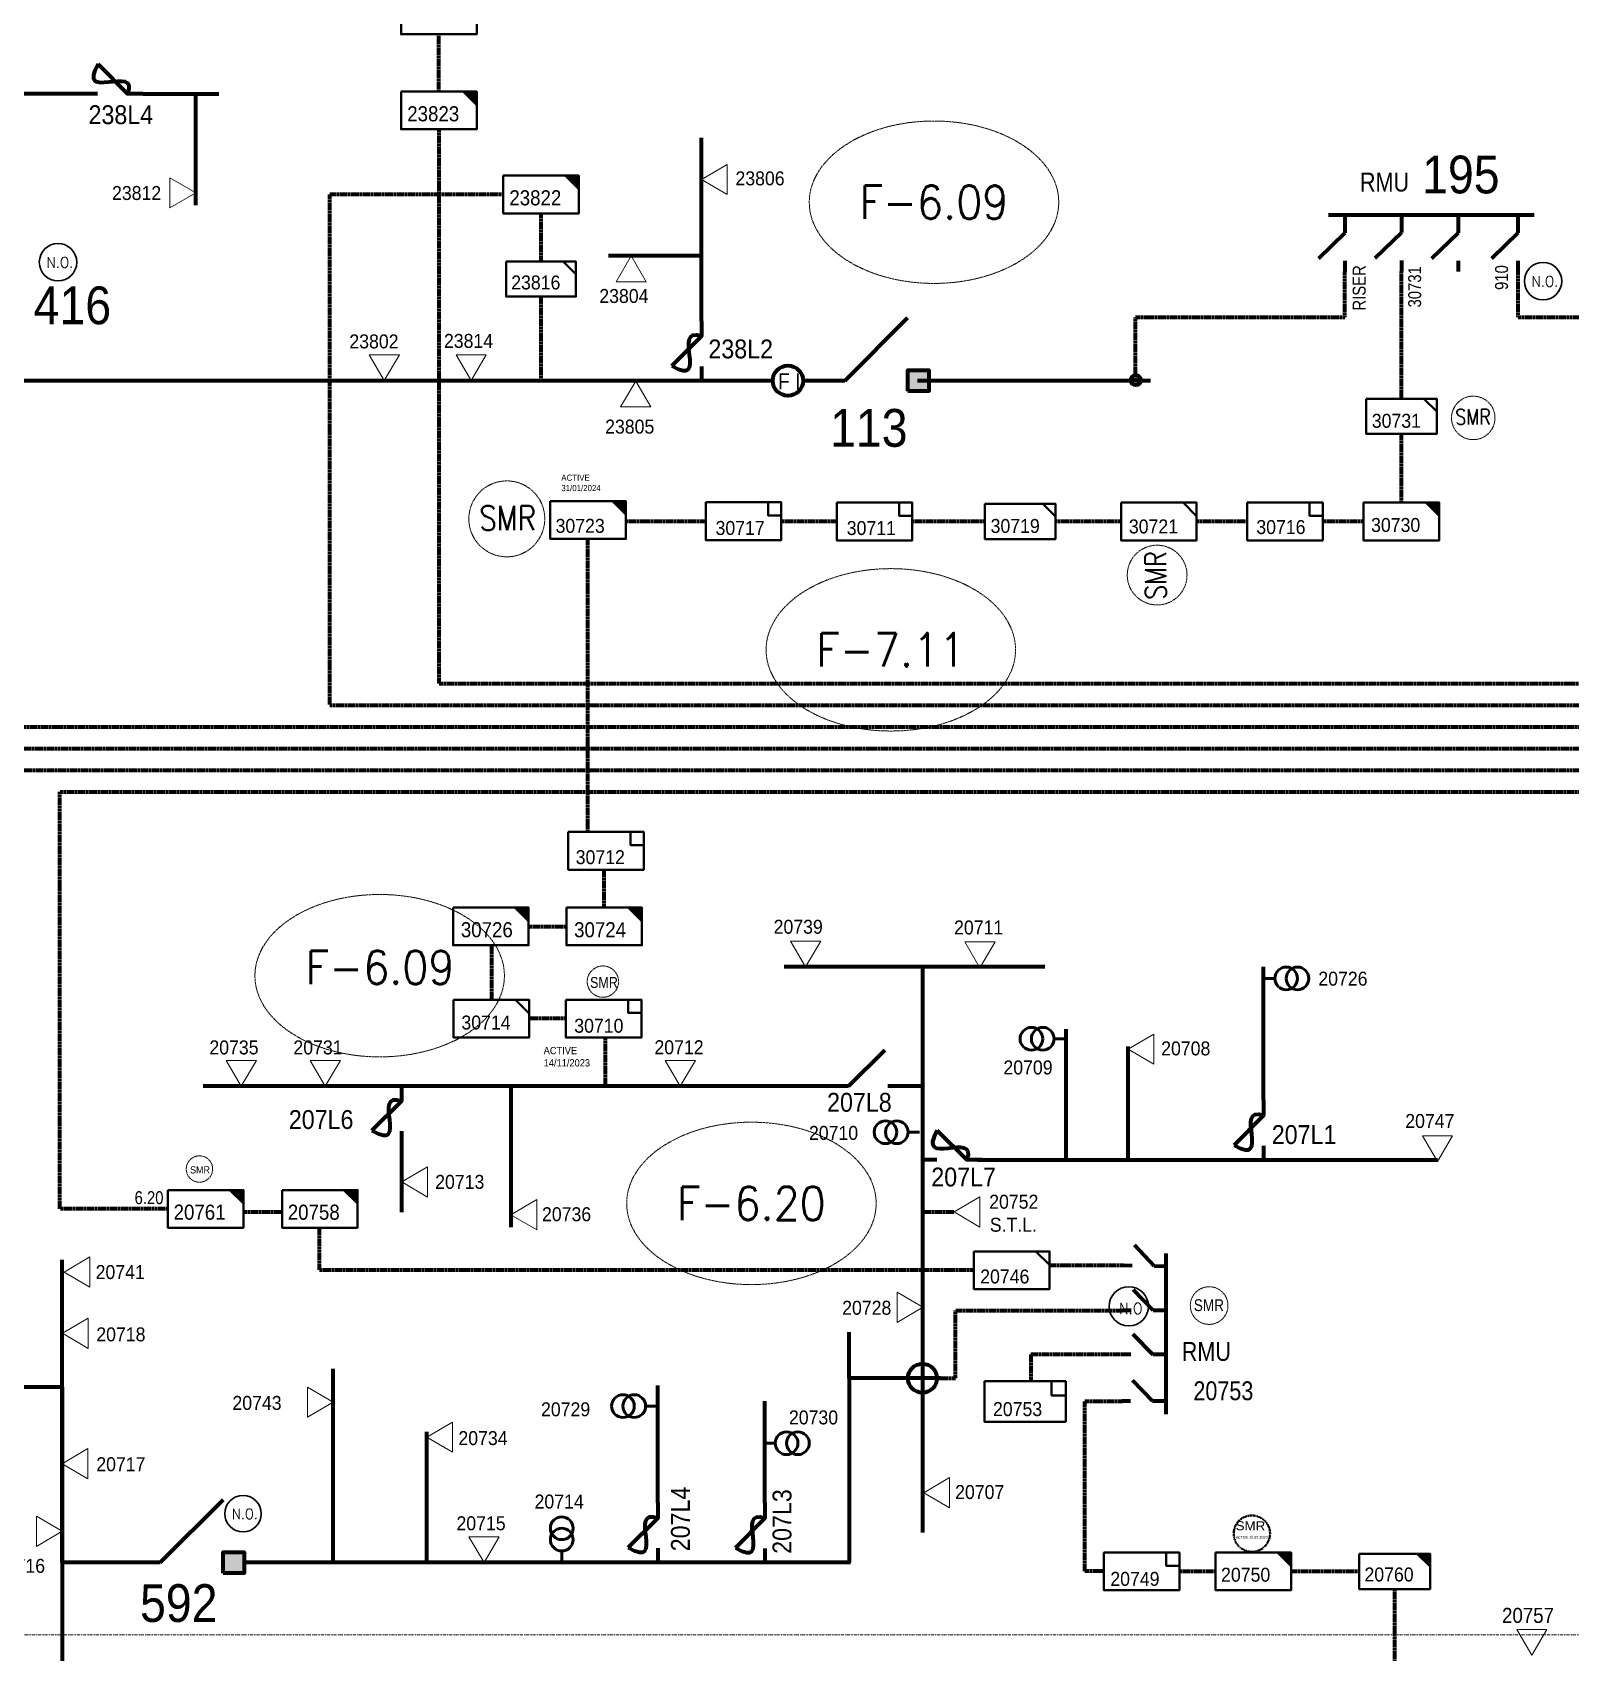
# Model space of a CAD drawing. Header units: metres. Extents: x 65984 to 144644, y -19036 to 23726.
# Drawn here: x 123054.7 to 123462, y 21464.5 to 21893.5 of the extents above; entities that cross this region are included whole.
import ezdxf
from ezdxf.enums import TextEntityAlignment as Align

# ---------------------------------------------------------------- set-up
doc = ezdxf.new("R2010")
doc.units = ezdxf.units.M
doc.header["$MEASUREMENT"] = 0
doc.linetypes.add('DGN Style 3', pattern=[0.013877, 0, -0.013877])
doc.linetypes.add('DGN Style 4', pattern=[1.6, 0.8, -0.4, 0, -0.4])
doc.layers.get('0').update_dxf_attribs({"color": 95, "lineweight": 40})
for name, color, linetype, lineweight in [('ABS', 7, 'Continuous', 40), ('ABS NUMBER', 112, 'Continuous', 30), ('d_eos', 111, 'Continuous', 40), ('d_fco', 5, 'Continuous', 40), ('d_fco text', 95, 'Continuous', 40), ('d_oh branch', 94, 'Continuous', 40), ('d_switch', 95, 'Continuous', 40), ('d_tf', 1, 'Continuous', 40), ('d_tf no', 6, 'Continuous', 40), ('d_tf_200', 1, 'Continuous', 40), ('d_ug cable', 95, 'Continuous', 40), ('d_unit sub', 7, 'Continuous', 40), ('EARTH FAULT INDICATOR', 95, 'Continuous', 40), ('FDR  2  17', 98, 'Continuous', 40), ('fedr no', 95, 'Continuous', 40), ('Level 37', 7, 'Continuous', 0), ('O H MAIN FEEDER', 4, 'Continuous', 100), ('SW N O', 114, 'Continuous', 30)]:
    doc.layers.add(name, color=color, linetype=linetype, lineweight=lineweight)
doc.styles.add('NASKHF', font='naskhf.shx', dxfattribs={"height": 8})
doc.styles.get("Standard").update_dxf_attribs({"font": 'txt.shx'})
doc.styles.add('Style-Andalus', font='andlso.ttf')
doc.styles.add('Style-Arial', font='arial.ttf')
doc.styles.add('Style-ENGINEERING', font='ENGINEERING.shx')
doc.styles.add('Style-msdefault', font='msdefault.shx')
doc.styles.add('Style-STANDARD', font='STANDARD.shx')

# ---------------------------------------------------------------- blocks, each defined once
blk = doc.blocks.new('FUSE01')
at = {"color": 0, "linetype": 'ByBlock', "lineweight": -2}
blk.add_line((0, -17.15), (0, -22.55), dxfattribs=at)
at = {"color": 0, "linetype": 'ByBlock', "lineweight": -2, "flags": 128}
blk.add_lwpolyline([(0, 0.05), (0, -5.75), (-11.2, -16.95)], dxfattribs=at)
at = {"color": 0, "linetype": 'ByBlock', "lineweight": -2}
blk.add_open_spline([(-11.2, -16.95), (3.4, -25.35), (-11.6, -1.35), (0, -5.75)], degree=3, dxfattribs=at)
blk = doc.blocks.new('TF_8')
at = {"color": 0, "linetype": 'ByBlock', "lineweight": -2}
blk.add_line((6.3, 4.95), (9.9, 1.35), dxfattribs=at)
blk.add_3dface([(-10.1, 4.95), (9.9, 4.95), (9.9, -5.05), (-10.1, -5.05)], dxfattribs=at)
blk = doc.blocks.new('TF3')
at = {"color": 0, "linetype": 'ByBlock', "lineweight": -2}
for p, q in [((11.3, 9), (18.3, 9)), ((18.3, 9), (18.3, 2))]:
    blk.add_line(p, q, dxfattribs=at)
at = {"color": 0, "linetype": 'ByBlock', "lineweight": -2, "flags": 128}
blk.add_lwpolyline([(18.3, 2), (11.3, 2), (11.3, 9)], dxfattribs=at)
at = {"color": 0, "linetype": 'ByBlock', "lineweight": -2}
blk.add_3dface([(-21.7, 9), (18.3, 9), (18.3, -11), (-21.7, -11)], dxfattribs=at)
blk = doc.blocks.new('TFU_25')
at = {"layer": 'd_tf_200', "color": 7, "linetype": 'Continuous', "lineweight": 53}
blk.add_line((0, 10), (0, 0), dxfattribs=at)
at = {"layer": 'd_tf_200', "color": 7, "linetype": 'Continuous', "lineweight": 53, "extrusion": (0, 0, -1)}
for centre in [(0, 30), (0, 20)]:
    blk.add_circle(centre, 10, dxfattribs=at)
blk = doc.blocks.new('SS')
at = {"color": 0, "linetype": 'ByBlock', "lineweight": -2, "flags": 128}
blk.add_lwpolyline([(6.95, 4.25), (10.45, 4.25), (10.45, 0.75)], close=True, dxfattribs=at)
at = {"color": 0, "linetype": 'ByBlock', "lineweight": -2, "extrusion": (0, 0, -1)}
blk.add_solid([(-6.95, 4.25), (-10.45, 4.25), (-10.45, 0.75)], dxfattribs=at)
at = {"color": 0, "linetype": 'ByBlock', "lineweight": -2}
blk.add_3dface([(-9.55, 4.25), (10.45, 4.25), (10.45, -5.75), (-9.55, -5.75)], dxfattribs=at)
blk = doc.blocks.new('ABS2_1_1')
at = {"color": 0, "linetype": 'ByBlock', "lineweight": -2, "ltscale": 500}
for q in [(-29900, 43500), (0, 0)]:
    blk.add_line((0, 13600), q, dxfattribs=at)
at = {"color": 0, "linetype": 'ByBlock', "lineweight": -2, "ltscale": 500, "flags": 128}
for points in [[(5000, 43600), (-5000, 43600), (-5000, 53600), (5000, 53600)], [(3791, 49653), (3791, 49653), (3791, 49653)]]:
    blk.add_lwpolyline(points, close=True, dxfattribs=at)
at = {"color": 0, "linetype": 'ByBlock', "lineweight": -2, "ltscale": 500}
for points in [[(5000, 43600), (-5000, 43600), (5000, 53600), (-5000, 53600)], [(3791, 49653), (3791, 49653), (3791, 49653)]]:
    blk.add_solid(points, dxfattribs=at)
blk = doc.blocks.new('exist.us-1000kva')
at = {"color": 0, "linetype": 'ByBlock', "lineweight": -2, "flags": 128}
blk.add_lwpolyline([(39.99, 12.92), (32.8, 20), (40, 20)], close=True, dxfattribs=at)
at = {"color": 0, "linetype": 'ByBlock', "lineweight": -2, "extrusion": (0, 0, -1)}
blk.add_solid([(-39.99, 12.92), (-32.8, 20), (-40, 20)], dxfattribs=at)
at = {"color": 0, "linetype": 'ByBlock', "lineweight": -2, "xscale": 2, "yscale": 2}
blk.add_blockref('TF_8', (20.2, 10.1), dxfattribs=at)
blk = doc.blocks.new('*U909')
at = {"layer": 'EARTH FAULT INDICATOR', "color": 94, "linetype": 'Continuous', "lineweight": 100}
blk.add_circle((0.02, 0.13), 4, dxfattribs=at)
at = {"layer": 'EARTH FAULT INDICATOR', "color": 94, "lineweight": 140, "style": 'Style-Andalus', "width": 0.9}
blk.add_text('F I', height=4.234, dxfattribs=at).set_placement((-2.61, 2.11), align=Align.TOP_LEFT)
blk = doc.blocks.new('*U967')
at = {"layer": 'SW N O', "color": 3, "ltscale": 0.426762}
blk.add_circle((0, 0), 16.8, dxfattribs=at)
at = {"layer": 'SW N O', "color": 3, "style": 'Style-STANDARD'}
blk.add_text('N.O.', height=9.6, dxfattribs=at).set_placement((1.7, -0.2), align=Align.MIDDLE_CENTER)
blk = doc.blocks.new('*U969')
at = {"layer": 'SW N O', "color": 3, "ltscale": 0.426762}
blk.add_circle((0, 0), 16.8, dxfattribs=at)
at = {"layer": 'SW N O', "color": 3, "style": 'Style-STANDARD'}
blk.add_text('N.O.', height=9.6, dxfattribs=at).set_placement((1.7, -0.2), align=Align.MIDDLE_CENTER)
blk = doc.blocks.new('*U980')
at = {"layer": 'ABS', "color": 7, "linetype": 'Continuous', "lineweight": 211, "ltscale": 0.176941}
for p, q in [((-8.32, 9.06), (-8.32, 16.62)), ((-8.32, 9.06), (8.3, -7.56)), ((-8.32, -16.6), (-8.32, -9.05))]:
    blk.add_line(p, q, dxfattribs=at)
blk = doc.blocks.new('TRA1_509')
at = {"layer": 'd_tf', "color": 5, "linetype": 'Continuous', "lineweight": 0, "ltscale": 0.000355616, "flags": 128}
blk.add_lwpolyline([(10, -17), (0, 0), (-10, -17)], close=True, dxfattribs=at)
blk = doc.blocks.new('TRA1_508')
at = {"layer": 'd_tf', "color": 5, "linetype": 'Continuous', "lineweight": 0, "ltscale": 0.000355616, "xscale": 1.000046564039523, "yscale": 1.000046564039523, "zscale": 1.000046564039523, "rotation": 180}
blk.add_blockref('TRA1_509', (0, 0), dxfattribs=at)
blk = doc.blocks.new('TRA1_513')
at = {"layer": 'd_tf', "color": 7, "linetype": 'Continuous', "lineweight": 0, "ltscale": 0.000355616, "flags": 128}
blk.add_lwpolyline([(10, -17), (0, 0), (-10, -17)], close=True, dxfattribs=at)
blk = doc.blocks.new('TRA1_512')
at = {"layer": 'd_tf', "color": 7, "linetype": 'Continuous', "lineweight": 0, "ltscale": 0.000355616, "xscale": 1.000046564039523, "yscale": 1.000046564039523, "zscale": 1.000046564039523, "rotation": 180}
blk.add_blockref('TRA1_513', (0, 0), dxfattribs=at)
blk = doc.blocks.new('TRA1_517')
at = {"layer": 'd_tf', "color": 7, "linetype": 'Continuous', "lineweight": 0, "ltscale": 0.000359776, "flags": 128}
blk.add_lwpolyline([(9.9, -17), (-0.1, 0), (-10.1, -17)], close=True, dxfattribs=at)
blk = doc.blocks.new('TRA1_516')
at = {"layer": 'd_tf', "color": 7, "linetype": 'Continuous', "lineweight": 0, "ltscale": 0.000359776, "xscale": 1.000046564039524, "yscale": 1.000046564039524, "zscale": 1.000046564039524, "rotation": 180}
blk.add_blockref('TRA1_517', (0, 0), dxfattribs=at)
blk = doc.blocks.new('TRA1_515')
at = {"layer": 'd_tf', "color": 7, "linetype": 'Continuous', "lineweight": 0, "ltscale": 0.000355616, "extrusion": (0, 0, -1), "flags": 128}
blk.add_lwpolyline([(-10, -17.1), (0, -0.1), (10, -17.1)], close=True, dxfattribs=at)
blk = doc.blocks.new('TRA1_514')
at = {"layer": 'd_tf', "color": 7, "linetype": 'Continuous', "lineweight": 0, "ltscale": 0.000355616, "xscale": 1.000046564039522, "yscale": 1.000046564039522, "zscale": 1.000046564039522, "rotation": 180}
blk.add_blockref('TRA1_515', (0, 0), dxfattribs=at)
blk = doc.blocks.new('TRA1_519')
at = {"layer": 'd_tf', "color": 94, "linetype": 'Continuous', "lineweight": 0, "ltscale": 0.000392162, "flags": 128}
blk.add_lwpolyline([(10, -17), (0, 0), (-10, -17)], close=True, dxfattribs=at)
blk = doc.blocks.new('TRA1_518')
at = {"layer": 'd_tf', "color": 94, "linetype": 'Continuous', "lineweight": 0, "ltscale": 0.000392162, "xscale": 1.000046564039522, "yscale": 1.000046564039522, "zscale": 1.000046564039522, "rotation": 180}
blk.add_blockref('TRA1_519', (0, 0), dxfattribs=at)
blk = doc.blocks.new('TRA1_521')
at = {"layer": 'd_tf', "color": 5, "linetype": 'Continuous', "lineweight": 0, "ltscale": 0.000392162, "extrusion": (0, 0, -1), "flags": 128}
blk.add_lwpolyline([(-10, -17), (0, 0), (10, -17)], close=True, dxfattribs=at)
blk = doc.blocks.new('TRA1_520')
at = {"layer": 'd_tf', "color": 5, "linetype": 'Continuous', "lineweight": 0, "ltscale": 0.000392162, "xscale": 1.000046564039522, "yscale": 1.000046564039522, "zscale": 1.000046564039522, "rotation": 180}
blk.add_blockref('TRA1_521', (0, 0), dxfattribs=at)
blk = doc.blocks.new('*U3529')
at = {"layer": 'SW N O', "color": 3}
blk.add_circle((0, 0), 16.8, dxfattribs=at)
at = {"layer": 'SW N O', "color": 3, "insert": (1.7, -1.8), "char_height": 9.6, "attachment_point": 5, "line_spacing_factor": 0.6, "style": 'Style-STANDARD'}
blk.add_mtext('N.O', dxfattribs=at)
blk = doc.blocks.new('*U3828')
at = {"color": 2, "linetype": 'DGN Style 3'}
blk.add_circle((0, 0), 40.1, dxfattribs=at)
at = {"color": 1, "style": 'Style-ENGINEERING', "width": 1.09375}
blk.add_text('SMR', height=20.04, dxfattribs=at).set_placement((29.5, 7.3), align=Align.RIGHT)
at = {"color": 7, "true_color": 0xffffff, "insert": (-35.1, -5.1), "char_height": 5.833, "width": 324.554, "attachment_point": 1}
blk.add_mtext('\\fCalibri|b0|i0|c178178|p39;ACTIVE 18.09.2023\\P', dxfattribs=at)

msp = doc.modelspace()

# ---------------------------------------------------------------- linework, layer by layer
at = {"layer": 'd_eos', "color": 7, "linetype": 'Continuous', "lineweight": 211, "ltscale": 0.478599}
for p, q in [((123452.35, 21845.05), (123397.83, 21845.05)), ((123402.18, 21845.05), (123402.18, 21840.41)), ((123417.18, 21845.15), (123417.18, 21840.51)), ((123432.17, 21845.05), (123432.17, 21840.41)), ((123447.98, 21845.05), (123447.98, 21840.41)), ((123402.18, 21840.41), (123395.18, 21833.61)), ((123417.18, 21840.51), (123410.17, 21833.71)), ((123432.17, 21840.41), (123425.17, 21833.61)), ((123447.98, 21840.41), (123440.98, 21833.61)), ((123402.18, 21832.96), (123402.18, 21830.14)), ((123417.17, 21833.07), (123417.17, 21830.24)), ((123432.17, 21832.96), (123432.17, 21830.14)), ((123447.98, 21832.96), (123447.98, 21830.14))]:
    msp.add_line(p, q, dxfattribs=at)
at = {"layer": 'd_eos', "color": 7, "linetype": 'Continuous', "lineweight": 211, "ltscale": 0.408271}
for p, q in [((123351.69, 21566.81), (123346.49, 21572.36)), ((123354.9, 21527.63), (123354.9, 21570.13)), ((123345.89, 21566.91), (123343.69, 21566.95)), ((123355.31, 21566.74), (123351.69, 21566.81)), ((123351.43, 21555.05), (123346.13, 21560.51)), ((123345.63, 21555.05), (123343.42, 21555.05)), ((123355.05, 21555.05), (123351.43, 21555.05)), ((123351.35, 21543.36), (123346.06, 21548.82)), ((123345.55, 21543.36), (123343.35, 21543.36)), ((123354.98, 21543.36), (123351.35, 21543.36)), ((123351.27, 21531.04), (123345.98, 21536.5)), ((123345.47, 21531.04), (123343.27, 21531.04)), ((123354.9, 21531.04), (123351.27, 21531.04))]:
    msp.add_line(p, q, dxfattribs=at)
at = {"layer": 'd_oh branch', "color": 5, "linetype": 'Continuous', "lineweight": 100}
for p, q in [((123068.19, 21877.22), (123050.17, 21877.22)), ((123084.01, 21877.22), (123104.12, 21877.22)), ((123097.94, 21877.22), (123097.94, 21847.68)), ((123062.6, 21488.32), (123062.6, 21568.48))]:
    msp.add_line(p, q, dxfattribs=at)
at = {"layer": 'd_oh branch', "color": 94, "linetype": 'Continuous', "lineweight": 100}
for p, q in [((123231.87, 21817.06), (123231.89, 21865.51)), ((123231.87, 21834.27), (123207.29, 21834.27))]:
    msp.add_line(p, q, dxfattribs=at)
at = {"layer": 'd_oh branch', "color": 7, "linetype": 'Continuous', "lineweight": 100}
for p, q in [((123253.73, 21646.12), (123322.79, 21646.12)), ((123290.36, 21646.12), (123290.36, 21496.23)), ((123380.7, 21610.73), (123380.7, 21646.06)), ((123328.45, 21594.91), (123328.45, 21629.51)), ((123344.83, 21594.92), (123344.83, 21624.94)), ((123267.52, 21614.43), (123099.91, 21614.43)), ((123181.4, 21614.43), (123181.4, 21577.12)), ((123290.36, 21614.43), (123284.43, 21614.43)), ((123152.48, 21602.3), (123152.48, 21581.07)), ((123304.93, 21594.91), (123426.74, 21594.91)), ((123270.98, 21537.15), (123270.98, 21549.33)), ((123134.35, 21488.35), (123134.35, 21539.59)), ((123220.33, 21504.16), (123220.33, 21535.23)), ((123248.68, 21504.05), (123248.68, 21531.08)), ((123159.19, 21488.34), (123159.19, 21522.95))]:
    msp.add_line(p, q, dxfattribs=at)
msp.add_circle((123290.36, 21537.1), 3.84, dxfattribs=at)
at = {"layer": 'd_ug cable', "color": 5, "linetype": 'DGN Style 3', "lineweight": 100}
msp.add_line((123162.36, 21877.8), (123162.36, 21892.96), dxfattribs=at)
at = {"layer": 'd_ug cable', "color": 94, "linetype": 'DGN Style 3', "lineweight": 100}
for p, q in [((123189.38, 21845.54), (123189.38, 21832.78)), ((123189.41, 21801.56), (123189.41, 21823.53)), ((123233.01, 21763.95), (123211.85, 21763.95)), ((123201.81, 21681.77), (123201.81, 21759.32)), ((123206.09, 21661.75), (123206.09, 21671.77)), ((123195.98, 21632.33), (123186.25, 21632.33))]:
    msp.add_line(p, q, dxfattribs=at)
at = {"layer": 'd_ug cable', "color": 7, "linetype": 'DGN Style 3', "lineweight": 100}
for p, q in [((123120.83, 21581.07), (123110.6, 21581.07)), ((123290.21, 21581.15), (123298.72, 21581.15)), ((123343.69, 21566.95), (123324, 21566.95)), ((123367.97, 21485.96), (123358.39, 21485.96)), ((123406.01, 21485.96), (123387.96, 21485.96))]:
    msp.add_line(p, q, dxfattribs=at)
at = {"layer": 'd_ug cable', "color": 5, "linetype": 'DGN Style 3', "lineweight": 100, "flags": 128}
for points in [[(123162.36, 21867.8), (123162.36, 21721.06), (123616.77, 21721.06), (123616.77, 21576.05), (123788.77, 21576.05), (123788.77, 20794.08), (124291.26, 20794.08), (124291.26, 20415.02)], [(122874.85, 21623.3), (122848.5, 21623.3), (122848.5, 21698.13), (123593.84, 21698.13), (123593.84, 21553.12), (123765.84, 21553.12), (123765.84, 20771.14), (124610.24, 20771.14), (124610.24, 20416.17)]]:
    msp.add_lwpolyline(points, dxfattribs=at)
at = {"layer": 'd_ug cable', "color": 94, "linetype": 'DGN Style 3', "lineweight": 100, "flags": 128}
for points in [[(123179.39, 21850.54), (123133.36, 21850.54), (123133.36, 21715.33), (123611.04, 21715.33), (123611.04, 21570.32), (123783.04, 21570.32), (123783.04, 20788.35), (124269.96, 20788.35), (124269.96, 20415.29)], [(123346.77, 21801.25), (123346.77, 21818.08), (123402.18, 21818.08), (123402.18, 21830.14)], [(123417.17, 21768.97), (123417.17, 21787.14)], [(123267.69, 21763.97), (123253.01, 21763.97)], [(123306.93, 21763.97), (123287.68, 21763.97)], [(123342.96, 21763.97), (123325.59, 21763.97)], [(123376.35, 21763.97), (123362.96, 21763.97)], [(123407.18, 21763.97), (123396.34, 21763.97)], [(123186.1, 21656.75), (123196.09, 21656.75)], [(123176.25, 21651.75), (123176.25, 21637.33)], [(123206.35, 21627.38), (123206.35, 21614.43)]]:
    msp.add_lwpolyline(points, dxfattribs=at)
at = {"layer": 'd_ug cable', "color": 7, "linetype": 'DGN Style 3', "lineweight": 100, "flags": 128}
for points in [[(123417.17, 21796.47), (123417.17, 21830.24)], [(123447.98, 21830.14), (123447.98, 21818.08), (123520.18, 21818.08)], [(123090.61, 21581.95), (123061.99, 21581.95), (123061.99, 21692.39), (123588.1, 21692.39), (123588.1, 21547.38), (123760.1, 21547.38), (123760.1, 20765.41), (124590.64, 20765.41), (124590.64, 20416.16)], [(123130.65, 21576.95), (123130.65, 21565.78), (123304.01, 21565.78)], [(123299.12, 21537.15), (123299.12, 21555.05), (123343.42, 21555.05)], [(123343.35, 21543.36), (123319.08, 21543.36), (123319.08, 21536.33)], [(123294.2, 21537.15), (123299.12, 21537.15)], [(123333.37, 21486.02), (123333.37, 21531.04), (123343.27, 21531.04)], [(123338.45, 21486.02), (123333.37, 21486.02)], [(123415.38, 21481.28), (123415.38, 21404.46), (123390.15, 21404.46)]]:
    msp.add_lwpolyline(points, dxfattribs=at)
at = {"layer": 'd_ug cable', "color": 1, "linetype": 'DGN Style 3', "lineweight": 100, "flags": 128}
msp.add_lwpolyline([(122978.28, 21716.94), (122978.28, 21709.59), (123605.3, 21709.59), (123605.3, 21564.58), (123777.3, 21564.58), (123777.3, 20782.61), (124250.54, 20782.61), (124250.54, 20415.29)], dxfattribs=at)
at = {"layer": 'd_ug cable', "color": 206, "linetype": 'DGN Style 3', "lineweight": 100, "flags": 128}
msp.add_lwpolyline([(122876.26, 21564.79), (122838.68, 21564.79), (122838.68, 21703.86), (123599.57, 21703.86), (123599.57, 21558.85), (123771.57, 21558.85), (123771.57, 20776.88), (124629.66, 20776.88), (124629.66, 20416.18)], dxfattribs=at)
at = {"layer": 'd_ug cable', "color": 2, "linetype": 'DGN Style 4', "lineweight": 0, "flags": 128}
msp.add_lwpolyline([(124492.72, 20416.07), (124492.72, 20763.18), (124492.72, 20763.35), (123758.05, 20763.35), (123758.05, 21469.21), (122940.41, 21469.21), (122940.41, 21449.02)], dxfattribs=at)
at = {"layer": 'd_ug cable', "color": 2, "linetype": 'DGN Style 3', "lineweight": 13}
for centre, radius in [((123436.19, 21791.39), 5.76), ((123180.33, 21764.66), 10.05), ((123352.5, 21749.77), 7.91), ((123205.77, 21642.13), 4.15), ((123366.27, 21556.36), 4.99)]:
    msp.add_circle(centre, radius, dxfattribs=at)
at = {"layer": 'd_ug cable', "color": 1, "linetype": 'DGN Style 3', "lineweight": 13}
msp.add_circle((123098.96, 21592.51), 3.49, dxfattribs=at)
at = {"layer": 'fedr no', "color": 82, "linetype": 'DGN Style 3', "lineweight": 13, "true_color": 0x1dc70e}
for centre in [(123293.43, 21848.5), (123282, 21729.98), (123146.67, 21643.7), (123245.09, 21583.41)]:
    msp.add_ellipse(centre, major_axis=(33.02, 0), ratio=0.651175, dxfattribs=at)
at = {"layer": 'O H MAIN FEEDER', "color": 94, "lineweight": 211, "ltscale": 0.426762}
for p, q in [((123250.76, 21801.24), (123014.96, 21801.25)), ((123262.26, 21801.24), (123258.76, 21801.24)), ((123350.72, 21801.25), (123289.07, 21801.25))]:
    msp.add_line(p, q, dxfattribs=at)
at = {"layer": 'O H MAIN FEEDER', "color": 7, "lineweight": 211, "ltscale": 0.426762}
for p, q in [((123270.98, 21537.15), (123270.98, 21488.34)), ((123295.12, 21537.15), (123270.98, 21537.15)), ((123271.31, 21488.34), (123110.8, 21488.34))]:
    msp.add_line(p, q, dxfattribs=at)
at = {"layer": 'O H MAIN FEEDER', "color": 5, "lineweight": 211, "ltscale": 0.426762}
for p, q in [((123062.6, 21534.77), (123035.53, 21534.77)), ((123062.6, 21534.77), (123062.6, 21448.65)), ((123081.59, 21488.32), (123062.6, 21488.32))]:
    msp.add_line(p, q, dxfattribs=at)
at = {"layer": 'O H MAIN FEEDER', "color": 94, "lineweight": 211, "ltscale": 0.488306}
msp.add_circle((123346.84, 21801.35), 1.33, dxfattribs=at)

# ---------------------------------------------------------------- block references
at = {"color": 1, "xscale": 0.12, "yscale": 0.12, "zscale": 0.12}
msp.add_blockref('*U3828', (123377.58, 21495.97), dxfattribs=at)
at = {"layer": 'ABS', "color": 7, "linetype": 'Continuous', "lineweight": 211, "ltscale": 0.829472, "xscale": 0.000555747191877611, "yscale": 0.000555747191877611, "zscale": 0.0003680335276451397}
for p, rotation in [((123262.26, 21801.24), 269.9999999999997), ((123081.02, 21488.32), 269.9999999999998)]:
    msp.add_blockref('ABS2_1_1', p, dxfattribs=dict(at, rotation=rotation))
at = {"layer": 'ABS', "color": 7, "linetype": 'Continuous', "lineweight": 211, "ltscale": 0.176941, "xscale": 0.5763376204863798, "yscale": 0.5763376204863798, "zscale": 0.5763376204863798, "rotation": 90}
msp.add_blockref('*U980', (123276.01, 21619.22), dxfattribs=at)
at = {"layer": 'd_fco', "color": 5, "linetype": 'Continuous', "lineweight": 100, "xscale": 0.7, "yscale": 0.7, "zscale": 0.2499179648993302, "rotation": 270}
msp.add_blockref('FUSE01', (123083.97, 21877.22), dxfattribs=at)
at = {"layer": 'd_fco', "color": 94, "linetype": 'Continuous', "lineweight": 100, "xscale": 0.7, "yscale": 0.7, "zscale": 0.2499179648993302, "rotation": 359.9999999999999}
msp.add_blockref('FUSE01', (123231.87, 21817.03), dxfattribs=at)
at = {"layer": 'd_fco', "color": 7, "linetype": 'Continuous', "lineweight": 100, "xscale": 0.7, "yscale": 0.7, "zscale": 0.2499179648993302}
for p, rotation in [((123152.48, 21614.54), 359.9999999999999), ((123380.7, 21610.69), 359.9999999999999), ((123306.14, 21594.91), 269.9999999999999), ((123220.33, 21504.12), 359.9999999999999), ((123248.68, 21504.05), 359.9999999999999)]:
    msp.add_blockref('FUSE01', p, dxfattribs=dict(at, rotation=rotation))
at = {"layer": 'd_tf', "color": 94, "linetype": 'Continuous', "lineweight": 0, "ltscale": 0.000392162, "xscale": 0.4, "yscale": 0.4, "zscale": 0.4}
for p, rotation in [((123231.87, 21854.53), 270), ((123213.25, 21834.26), 180), ((123147.89, 21801.28), 359.9999999999999), ((123170.9, 21801.28), 359.9999999999999), ((123214.46, 21801.15), 180)]:
    msp.add_blockref('TRA1_518', p, dxfattribs=dict(at, rotation=rotation))
at = {"layer": 'd_tf', "color": 5, "linetype": 'Continuous', "lineweight": 0, "ltscale": 0.000392162, "extrusion": (0, 0, -1), "xscale": 0.4, "yscale": 0.4, "zscale": 0.4, "rotation": 270}
msp.add_blockref('TRA1_520', (-123097.96, 21850.97), dxfattribs=at)
at = {"layer": 'd_tf', "color": 7, "linetype": 'Continuous', "lineweight": 0, "ltscale": 0.000355616, "xscale": 0.4, "yscale": 0.4, "zscale": 0.4}
msp.add_blockref('TRA1_512', (123259.45, 21646.07), dxfattribs=at)
at = {"layer": 'd_tf', "color": 7, "linetype": 'Continuous', "lineweight": 0, "ltscale": 0.000355616, "extrusion": (0, 0, -1), "xscale": 0.4, "yscale": 0.4, "zscale": 0.4}
for name, p, rotation in [('TRA1_512', (-123305.59, 21645.82), 359.9999999999999), ('TRA1_514', (-123290.48, 21555.9), 270), ('TRA1_512', (-123159.19, 21521.5), 89.99999999999997)]:
    msp.add_blockref(name, p, dxfattribs=dict(at, rotation=rotation))
at = {"layer": 'd_tf', "color": 7, "linetype": 'Continuous', "lineweight": 0, "ltscale": 0.000355616, "xscale": 0.4, "yscale": 0.4, "zscale": 0.4}
for name, p, rotation in [('TRA1_514', (123344.81, 21624.25), 270), ('TRA1_512', (123110.03, 21614.45), 359.9999999999999), ('TRA1_512', (123132.28, 21614.45), 359.9999999999999), ('TRA1_512', (123226.27, 21614.45), 359.9999999999999), ('TRA1_514', (123152.47, 21589.08), 270), ('TRA1_514', (123181.4, 21580.41), 270), ('TRA1_514', (123298.7, 21581.13), 270), ('TRA1_512', (123134.33, 21530.77), 89.99999999999997), ('TRA1_514', (123290.66, 21506.8), 270), ('TRA1_512', (123174.31, 21488.36), 359.9999999999999)]:
    msp.add_blockref(name, p, dxfattribs=dict(at, rotation=rotation))
at = {"layer": 'd_tf', "color": 7, "linetype": 'Continuous', "lineweight": 0, "ltscale": 0.000359776, "xscale": 0.4, "yscale": 0.4, "zscale": 0.4, "rotation": 359.9999999999999}
msp.add_blockref('TRA1_516', (123426.69, 21594.51), dxfattribs=at)
at = {"layer": 'd_tf', "color": 5, "linetype": 'Continuous', "lineweight": 0, "ltscale": 0.000355616, "extrusion": (0, 0, -1), "xscale": 0.4, "yscale": 0.4, "zscale": 0.4, "rotation": 89.99999999999997}
for p in [(-123063.17, 21565.24), (-123062.72, 21549.01), (-123062.64, 21514.47)]:
    msp.add_blockref('TRA1_508', p, dxfattribs=at)
at = {"layer": 'd_tf', "color": 5, "linetype": 'Continuous', "lineweight": 0, "ltscale": 0.000355616, "xscale": 0.4, "yscale": 0.4, "zscale": 0.4, "rotation": 89.99999999999997}
msp.add_blockref('TRA1_508', (123062.6, 21496.59), dxfattribs=at)
at = {"layer": 'd_tf', "color": 7, "linetype": 'Continuous', "lineweight": 0, "ltscale": 0.000355616, "extrusion": (0, 0, -1), "xscale": 0.4, "yscale": 0.4, "zscale": 0.4}
msp.add_blockref('TRA1_512', (-123451.69, 21463.8), dxfattribs=at)
at = {"layer": 'd_tf_200', "color": 7, "linetype": 'Continuous', "lineweight": 53}
for p, xscale, yscale, zscale, rotation in [((123380.66, 21642.98), 0.2999999999999999, 0.2999999999999999, 0.2999999999999999, 269.9999999999998), ((123220.08, 21529.74), 0.3, 0.3, 0.3, 89.9999999999998), ((123194.86, 21488.38), 0.3, 0.3, 0.3, 359.9999999999998)]:
    msp.add_blockref('TFU_25', p, dxfattribs=dict(at, xscale=xscale, yscale=yscale, zscale=zscale, rotation=rotation))
at = {"layer": 'd_tf_200', "color": 7, "linetype": 'Continuous', "lineweight": 53, "extrusion": (0, 0, -1), "xscale": 0.3, "yscale": 0.3, "zscale": 0.3}
for p, rotation in [((-123328.22, 21627), 269.9999999999998), ((-123289.57, 21602.24), 269.9999999999999), ((-123248.4, 21519.9), 89.9999999999998)]:
    msp.add_blockref('TFU_25', p, dxfattribs=dict(at, rotation=rotation))
at = {"layer": 'd_unit sub', "color": 5, "linetype": 'Continuous', "lineweight": 40, "xscale": 0.4998359297978459, "yscale": 0.4998359297978459, "zscale": 0.4267622666565712}
for p in [(123152.36, 21892.96), (123152.36, 21867.8)]:
    msp.add_blockref('exist.us-1000kva', p, dxfattribs=at)
at = {"layer": 'd_unit sub', "color": 94, "linetype": 'Continuous', "lineweight": 40}
for name, p, xscale, yscale, zscale in [('exist.us-1000kva', (123179.39, 21845.54), 0.4998359297978459, 0.4998359297978459, 0.4267622666565712), ('TF_8', (123189.47, 21828.2), 0.9243342999339368, 0.9243342999339368, 0.212622143282644), ('TF3', (123243.86, 21764.55), 0.4998359297986609, 0.4998359297986609, 0.2499179648993302), ('TF3', (123278.53, 21764.47), 0.4998359297986609, 0.4998359297986609, 0.2499179648993302), ('TF_8', (123316.35, 21764.02), 0.9330853704042472, 0.9330853704042472, 0.212622143282644), ('TF3', (123387.2, 21764.47), 0.4998359297986609, 0.4998359297986609, 0.2499179648993302), ('SS', (123416.72, 21764.72), 0.999671859597321, 0.999671859597321, 0.2499179648993302), ('TF3', (123207.44, 21677.27), 0.4998359297986609, 0.4998359297986609, 0.2499179648993302), ('exist.us-1000kva', (123166.1, 21651.75), 0.4998359297978459, 0.4998359297978459, 0.4267622666565712), ('exist.us-1000kva', (123196.09, 21651.75), 0.4998359297978459, 0.4998359297978459, 0.4267622666565712), ('TF_8', (123176.35, 21632.38), 0.999671859597321, 0.999671859597321, 0.2499179648993302)]:
    msp.add_blockref(name, p, dxfattribs=dict(at, xscale=xscale, yscale=yscale, zscale=zscale))
at = {"layer": 'd_unit sub', "color": 7, "linetype": 'Continuous', "lineweight": 40}
for name, p, xscale, yscale, zscale in [('TF_8', (123417.27, 21791.85), 0.9330853704042472, 0.9330853704042472, 0.212622143282644), ('exist.us-1000kva', (123090.61, 21576.95), 0.4998359297978459, 0.4998359297978459, 0.4267622666565712), ('exist.us-1000kva', (123120.83, 21576.95), 0.4998359297978459, 0.4998359297978459, 0.4267622666565712), ('exist.us-1000kva', (123367.97, 21480.96), 0.4998359297978459, 0.4998359297978459, 0.4267622666565712)]:
    msp.add_blockref(name, p, dxfattribs=dict(at, xscale=xscale, yscale=yscale, zscale=zscale))
at = {"layer": 'd_unit sub', "color": 131, "linetype": 'Continuous', "lineweight": 40, "xscale": 0.999671859597321, "yscale": 0.999671859597321, "zscale": 0.2499179648993302}
msp.add_blockref('SS', (123201.4, 21765.08), dxfattribs=at)
at = {"layer": 'd_unit sub', "color": 2, "linetype": 'Continuous', "lineweight": 40, "zscale": 0.2499179648993302}
for name, p, xscale, yscale in [('TF_8', (123353.06, 21764.02), 0.999671859597321, 0.999671859597321), ('TF3', (123206.83, 21632.83), 0.4998359297986609, 0.4998359297986609)]:
    msp.add_blockref(name, p, dxfattribs=dict(at, xscale=xscale, yscale=yscale))
at = {"layer": 'd_unit sub', "color": 7, "linetype": 'Continuous', "lineweight": 40, "rotation": 359.9999999999999}
for name, p, xscale, yscale, zscale in [('TF_8', (123314.11, 21565.75), 0.999671859597321, 0.999671859597321, 0.2499179648993302), ('TF3', (123318.46, 21531.49), 0.5375329029201263, 0.5375329029201263, 0.2499179648993302), ('TF3', (123349.24, 21486.46), 0.4998359297986605, 0.4998359297986605, 0.2499179648993302), ('exist.us-1000kva', (123406.01, 21481.28), 0.468597955527208, 0.468597955527208, 0.5389220798182578)]:
    msp.add_blockref(name, p, dxfattribs=dict(at, xscale=xscale, yscale=yscale, zscale=zscale))
at = {"layer": 'EARTH FAULT INDICATOR', "color": 94, "linetype": 'Continuous', "lineweight": 100}
msp.add_blockref('*U909', (123254.73, 21801.11), dxfattribs=at)
at = {"layer": 'FDR  2  17', "color": 2, "linetype": 'Continuous', "lineweight": 0, "xscale": 0.4998359297986609, "yscale": 0.4998359297986609, "zscale": 0.2499179648993302, "rotation": 0.01999999999997194}
msp.add_blockref('TF3', (123206.83, 21632.83), dxfattribs=at)
at = {"layer": 'SW N O', "color": 3}
for name, p, xscale, yscale, zscale in [('*U967', (123061.52, 21832.61), 0.2950694635422144, 0.2950694635422144, 0.2950694635422144), ('*U967', (123454.67, 21827.59), 0.2950694635422144, 0.2950694635422144, 0.2950694635422144), ('*U3529', (123344.99, 21556.15), 0.3097779400468834, 0.3097779400468834, 0.3097779400468834), ('*U969', (123110.51, 21501.25), 0.2867731251001515, 0.2867731251001515, 0.2867731251001515)]:
    msp.add_blockref(name, p, dxfattribs=dict(at, xscale=xscale, yscale=yscale, zscale=zscale))

# ---------------------------------------------------------------- texts
at = {"layer": 'ABS NUMBER', "color": 7, "lineweight": 140, "style": 'Style-Arial', "width": 0.88}
for s, p in [('416', (123055.07, 21826.2)), ('113', (123265.91, 21793.75)), ('592', (123083.23, 21482.58))]:
    msp.add_text(s, height=10, dxfattribs=at).set_placement(p, align=Align.TOP_LEFT)
at = {"layer": 'd_fco text', "color": 5, "linetype": 'Continuous', "lineweight": 70, "style": 'Style-msdefault', "width": 0.92}
msp.add_text('238L4', height=5, dxfattribs=at).set_placement((123069.59, 21874.17), align=Align.TOP_LEFT)
at = {"layer": 'd_fco text', "color": 94, "linetype": 'Continuous', "lineweight": 70, "style": 'Style-msdefault', "width": 0.92}
msp.add_text('238L2', height=5, dxfattribs=at).set_placement((123233.7, 21812.15), align=Align.TOP_LEFT)
at = {"layer": 'd_fco text', "color": 7, "linetype": 'Continuous', "lineweight": 70, "style": 'Style-msdefault', "width": 0.92}
for s, p in [('207L8', (123265.12, 21612.68)), ('207L6', (123122.62, 21608.11)), ('207L1', (123382.85, 21604.13)), ('207L7', (123292.71, 21592.89))]:
    msp.add_text(s, height=5, dxfattribs=at).set_placement(p, align=Align.TOP_LEFT)
for s, p in [('207L4', (123223.79, 21491.29)), ('207L3', (123250.69, 21490.62))]:
    msp.add_text(s, height=5, rotation=90, dxfattribs=at).set_placement(p, align=Align.TOP_LEFT)
at = {"layer": 'd_switch', "color": 1, "linetype": 'Continuous', "lineweight": 30, "style": 'Style-ENGINEERING', "width": 0.857143}
msp.add_text('SMR', height=2.89, rotation=0.0026, dxfattribs=at).set_placement((123202.37, 21643.35), align=Align.TOP_LEFT)
at = {"layer": 'd_switch', "color": 7, "linetype": 'Continuous', "lineweight": 30, "insert": (123089.44, 21586.64), "char_height": 3.43, "attachment_point": 3, "style": 'NASKHF'}
msp.add_mtext('\\FENGINEERING;\\H1x;\\W0.857143;6.20', dxfattribs=at)
at = {"layer": 'd_tf no', "color": 5, "lineweight": 40, "style": 'Style-msdefault', "width": 0.925}
msp.add_text('23823', height=4, dxfattribs=at).set_placement((123153.97, 21873.92), align=Align.TOP_LEFT)
at = {"layer": 'd_tf no', "color": 94, "linetype": 'Continuous', "lineweight": 40, "style": 'Style-msdefault', "width": 0.945946}
for s, p in [('23806', (123240.86, 21856.67)), ('23816', (123181.5, 21829.1)), ('23804', (123204.82, 21825.52)), ('23802', (123138.65, 21813.5)), ('23814', (123163.69, 21813.63)), ('23805', (123206.36, 21790.93)), ('30719', (123308.41, 21764.63))]:
    msp.add_text(s, height=3.7, dxfattribs=at).set_placement(p, align=Align.TOP_LEFT)
at = {"layer": 'd_tf no', "color": 5, "linetype": 'Continuous', "lineweight": 40, "style": 'Style-msdefault', "width": 0.945946}
msp.add_text('23812', height=3.7, dxfattribs=at).set_placement((123088.83, 21852.79), align=Align.TOP_RIGHT)
at = {"layer": 'd_tf no', "color": 94, "lineweight": 40, "style": 'Style-msdefault'}
for s, height, width, p in [('23822', 4, 0.925, (123181, 21851.67)), ('30717', 3.7, 0.945946, (123235.59, 21764.1)), ('30711', 3.7, 0.945946, (123270.33, 21764.08)), ('30716', 3.7, 0.945946, (123378.76, 21764.34)), ('30730', 3.7, 0.945946, (123409.14, 21764.89)), ('30712', 3.7, 0.945946, (123198.57, 21676.93)), ('30726', 4, 0.925, (123168.16, 21657.87)), ('30724', 4, 0.925, (123198.15, 21657.87)), ('30714', 3.7, 0.945946, (123168.31, 21633.15))]:
    msp.add_text(s, height=height, dxfattribs=dict(at, width=width)).set_placement(p, align=Align.TOP_LEFT)
at = {"layer": 'd_tf no', "color": 7, "linetype": 'Continuous', "lineweight": 40, "style": 'Style-msdefault', "width": 0.945946}
msp.add_text('30731', height=3.7, dxfattribs=at).set_placement((123409.33, 21792.47), align=Align.TOP_LEFT)
at = {"layer": 'd_tf no', "color": 131, "lineweight": 40, "style": 'Style-msdefault', "width": 0.945946}
msp.add_text('30723', height=3.7, dxfattribs=at).set_placement((123193.24, 21764.66), align=Align.TOP_LEFT)
at = {"layer": 'd_tf no', "color": 2, "lineweight": 40, "style": 'Style-msdefault', "width": 0.945946}
for s, p in [('30721', (123345.02, 21764.5)), ('30710', (123198.19, 21632.3))]:
    msp.add_text(s, height=3.7, dxfattribs=at).set_placement(p, align=Align.TOP_LEFT)
at = {"layer": 'd_tf no', "color": 7, "lineweight": 40, "style": 'Style-msdefault'}
for s, height, width, p in [('20739', 3.7, 0.945946, (123250.97, 21658.5)), ('20711', 3.7, 0.945946, (123298.74, 21658.32)), ('20726', 3.7, 0.945946, (123395.18, 21644.76)), ('20735', 3.7, 0.945946, (123101.59, 21626.56)), ('20731', 3.7, 0.945946, (123123.84, 21626.56)), ('20712', 3.7, 0.945946, (123219.41, 21626.6)), ('20708', 3.7, 0.945946, (123353.57, 21626.3)), ('20747', 3.7, 0.945946, (123418.19, 21607.08)), ('20710', 3.7, 0.945946, (123260.32, 21603.92)), ('20761', 4, 0.925, (123092.12, 21583.08)), ('20758', 4, 0.925, (123122.34, 21583.08)), ('20752', 3.7, 0.945946, (123308.04, 21585.7)), ('20736', 3.7, 0.945946, (123189.65, 21582.39)), ('S.T.L.', 3.7, 0.945946, (123308.2, 21579.6)), ('20746', 3.7, 0.945946, (123305.66, 21565.91)), ('20743', 3.7, 0.945946, (123107.69, 21532.43)), ('20729', 3.7, 0.945946, (123189.39, 21530.73)), ('20753', 3.7, 0.945946, (123309.04, 21530.79)), ('20734', 3.7, 0.945946, (123167.52, 21523.11)), ('20714', 3.7, 0.945946, (123187.68, 21506.31)), ('20707', 3.7, 0.945946, (123299.02, 21508.83)), ('20715', 3.7, 0.945946, (123167, 21500.56)), ('20749', 3.7, 0.945946, (123340.11, 21485.84)), ('20750', 3.7, 0.945946, (123369.43, 21486.94)), ('20760', 3.7, 0.945946, (123407.39, 21487))]:
    msp.add_text(s, height=height, dxfattribs=dict(at, width=width)).set_placement(p, align=Align.TOP_LEFT)
at = {"layer": 'd_tf no', "color": 7, "lineweight": 40, "style": 'Style-msdefault', "width": 0.945946}
for s, p in [('20709', (123324.82, 21621.25)), ('20728', (123282.13, 21557.62)), ('20730', (123268.04, 21528.59))]:
    msp.add_text(s, height=3.7, dxfattribs=at).set_placement(p, align=Align.TOP_RIGHT)
at = {"layer": 'd_tf no', "color": 7, "lineweight": 40, "style": 'Style-msdefault'}
for s, height, width, p in [('20713', 3.7, 0.945946, (123161.36, 21587.26)), ('20757', 4, 0.925, (123443.81, 21472.32))]:
    msp.add_text(s, height=height, dxfattribs=dict(at, width=width)).set_placement(p)
at = {"layer": 'd_tf no', "color": 5, "linetype": 'Continuous', "lineweight": 40, "style": 'Style-msdefault', "width": 0.945946}
for s, p in [('20741', (123071.47, 21567.08)), ('20718', (123071.65, 21550.58)), ('20717', (123071.65, 21516.2)), ('20716', (123045.07, 21489.29))]:
    msp.add_text(s, height=3.7, dxfattribs=at).set_placement(p, align=Align.TOP_LEFT)
at = {"layer": 'd_tf no', "color": 1, "linetype": 'Continuous', "lineweight": 40, "ltscale": 0.729, "insert": (123436.14, 21791.67), "char_height": 4.0734, "attachment_point": 5, "line_spacing_factor": 1.2, "style": 'Style-STANDARD'}
msp.add_mtext('\\H1x;\\W0.909091;SMR\\P', dxfattribs=at)
at = {"layer": 'd_tf no', "color": 131, "linetype": 'Continuous', "lineweight": 40, "insert": (123194.76, 21776.39), "char_height": 1.6462, "attachment_point": 1, "style": 'NASKHF'}
msp.add_mtext('\\Fmsdefault;\\H1x;\\W0.945946;ACTIVE\\P31/01/2024', dxfattribs=at)
at = {"layer": 'd_tf no', "color": 1, "linetype": 'Continuous', "lineweight": 40, "ltscale": 0.9, "insert": (123180.58, 21764.89), "char_height": 6.5197, "attachment_point": 5, "line_spacing_factor": 1.2, "style": 'Style-STANDARD'}
msp.add_mtext('\\H1x;\\W0.909091;SMR\\P', dxfattribs=at)
at = {"layer": 'd_tf no', "color": 1, "linetype": 'Continuous', "lineweight": 40, "insert": (123352.13, 21749.7), "char_height": 5.5877, "attachment_point": 5, "rotation": 90, "line_spacing_factor": 1.2, "style": 'Style-STANDARD'}
msp.add_mtext('\\H1x;\\W0.909091;SMR\\P', dxfattribs=at)
at = {"layer": 'd_tf no', "color": 121, "linetype": 'Continuous', "lineweight": 40, "insert": (123190.09, 21624.83), "char_height": 1.9397, "attachment_point": 1, "style": 'NASKHF'}
msp.add_mtext('\\Fmsdefault;\\H1x;\\W0.945946;ACTIVE\\P14/11/2023', dxfattribs=at)
at = {"layer": 'd_tf no', "color": 2, "lineweight": 13, "insert": (123096.49, 21593.24), "char_height": 1.9107, "attachment_point": 1, "style": 'NASKHF'}
msp.add_mtext('\\Fmsdefault;\\H1x;\\W0.925;SMR\\P', dxfattribs=at)
at = {"layer": 'fedr no', "color": 6, "linetype": 'Continuous', "lineweight": 40, "char_height": 8.852, "attachment_point": 5, "style": 'Style-STANDARD'}
for s, insert in [('F-6.09\\P', (123293.43, 21848.5)), ('F-7.11', (123282, 21729.98)), ('F-6.09\\P', (123146.79, 21645.89)), ('F-6.20\\P', (123245.09, 21583.41))]:
    msp.add_mtext(s, dxfattribs=dict(at, insert=insert))
at = {"layer": 'Level 37', "color": 7, "linetype": 'Continuous', "lineweight": 120, "style": 'Style-Arial', "width": 0.88}
msp.add_text('195', height=10, dxfattribs=at).set_placement((123422.65, 21860.84), align=Align.TOP_LEFT)
at = {"layer": 'Level 37', "color": 7, "linetype": 'Continuous', "lineweight": 53, "style": 'Style-msdefault', "width": 0.854701}
msp.add_text('RMU', height=4.993, dxfattribs=at).set_placement((123412.7, 21853.83), align=Align.MIDDLE_CENTER)
at = {"layer": 'Level 37', "color": 7, "linetype": 'Continuous', "lineweight": 53, "style": 'Style-ENGINEERING', "width": 0.857143}
for s, p in [('RISER', (123407.7, 21831.82)), ('910', (123445.39, 21831.83)), ('30731', (123422.39, 21831.57))]:
    msp.add_text(s, height=3.43, rotation=90, dxfattribs=at).set_placement(p, align=Align.RIGHT)
at = {"layer": 'Level 37', "color": 1, "linetype": 'Continuous', "lineweight": 13, "ltscale": 0.81, "style": 'Style-msdefault', "width": 0.86}
msp.add_text('SMR', height=3.126, rotation=359.9996, dxfattribs=at).set_placement((123370.19, 21554.9), align=Align.RIGHT)
at = {"layer": 'Level 37', "color": 2, "linetype": 'Continuous', "lineweight": 53, "style": 'Style-msdefault', "width": 0.854701}
for s, p in [('RMU', (123365.53, 21544.2)), ('20753', (123370.03, 21533.79))]:
    msp.add_text(s, height=4.993, dxfattribs=at).set_placement(p, align=Align.MIDDLE_CENTER)

doc.saveas('drawing.dxf')
